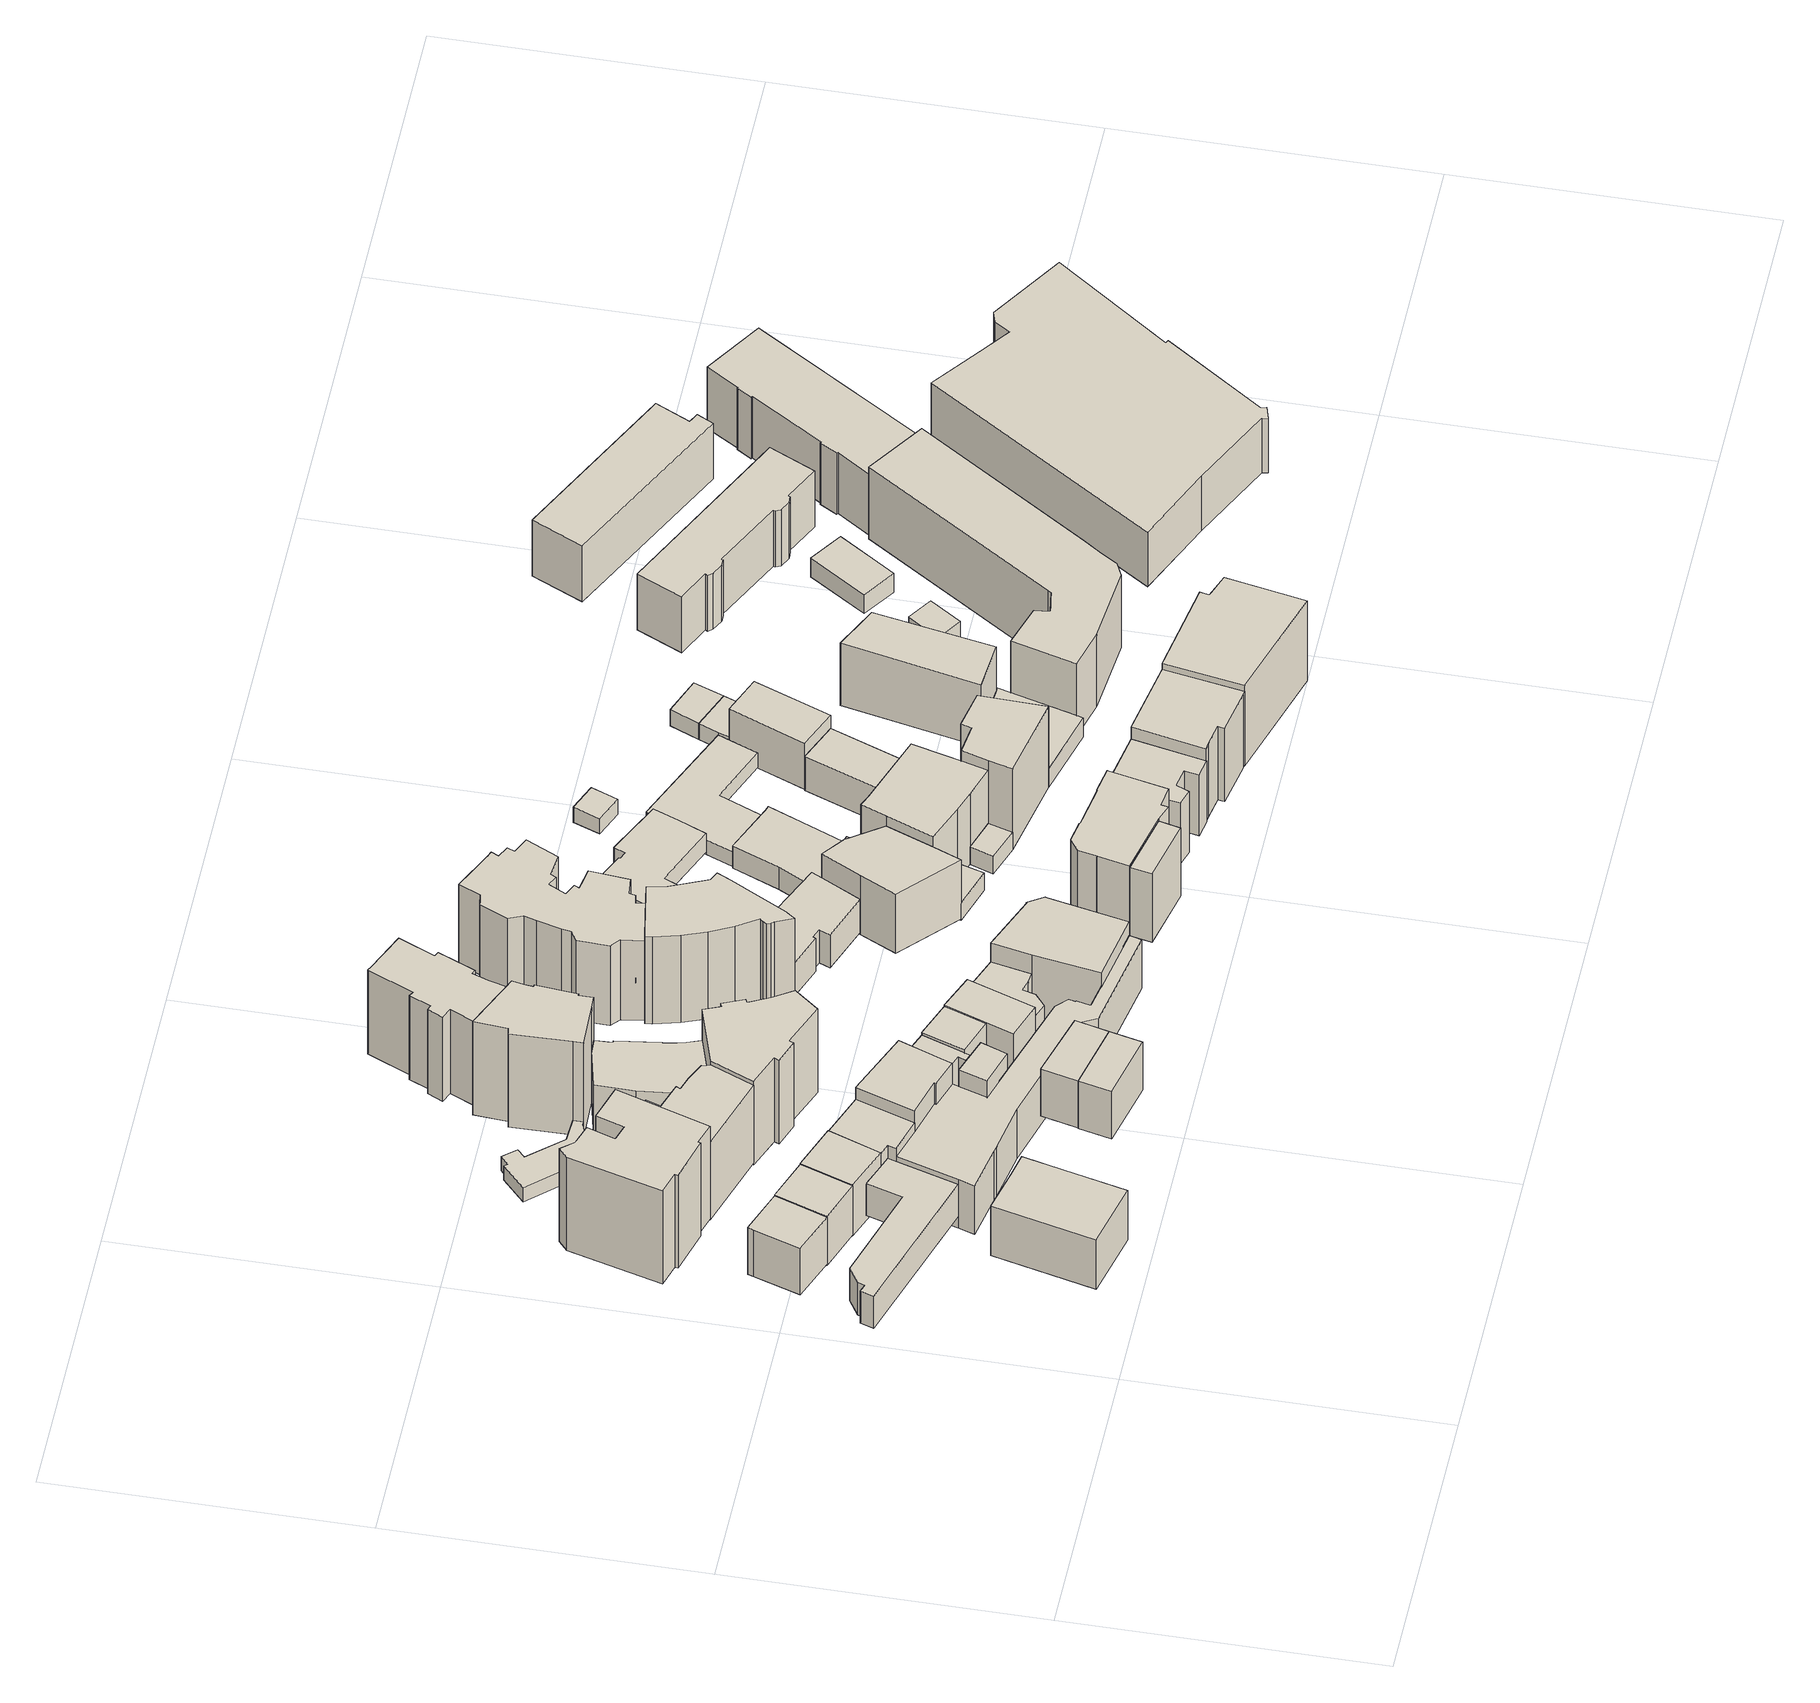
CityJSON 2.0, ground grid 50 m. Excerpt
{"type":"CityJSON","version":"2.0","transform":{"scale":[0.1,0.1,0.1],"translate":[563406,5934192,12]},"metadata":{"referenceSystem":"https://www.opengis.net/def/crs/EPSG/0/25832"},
"CityObjects":{
"building1":{"type":"Building","attributes":{"Gemeindeschluessel":"02100110","Geometrietyp2DReferenz":"3000","BezugspunktDach":"2000","function":"31001_1010","measuredHeight":8,"storeysAboveGround":2},"address":[{"country":"Germany","locality":"Hamburg","thoroughfareName":"Paul-Roosen-Straße","postcode":"22767"}],"geometry":[{"type":"Solid","lod":"1","boundaries":[[[[0,1,2,3,4,5,6,7,8,9,10]],[[11,12,13,14,15,16,17,18,19,20,21]],[[9,11,21,10]],[[8,12,11,9]],[[7,13,12,8]],[[6,14,13,7]],[[5,15,14,6]],[[4,16,15,5]],[[3,17,16,4]],[[2,18,17,3]],[[1,19,18,2]],[[0,20,19,1]],[[10,21,20,0]]]]}]},
"building2":{"type":"Building","attributes":{"Gemeindeschluessel":"02100110","Geometrietyp2DReferenz":"3000","BezugspunktDach":"2000","function":"31001_1010","measuredHeight":10.22,"storeysAboveGround":3},"address":[{"country":"Germany","locality":"Hamburg","thoroughfareNumber":"72","thoroughfareName":"Kleine Freiheit","postcode":"22767"}],"geometry":[{"type":"Solid","lod":"1","boundaries":[[[[22,23,24,25,26,27]],[[28,29,30,31,32,33]],[[26,28,33,27]],[[25,29,28,26]],[[24,30,29,25]],[[23,31,30,24]],[[22,32,31,23]],[[27,33,32,22]]]]}]},
"building3":{"type":"Building","attributes":{"Geometrietyp2DReferenz":"3000","Gemeindeschluessel":"02100110","BezugspunktDach":"2000","function":"31001_1010","measuredHeight":11.4,"storeysAboveGround":3},"address":[{"country":"Germany","locality":"Hamburg","thoroughfareNumber":"39","thoroughfareName":"Paul-Roosen-Straße","postcode":"22767"}],"geometry":[{"type":"Solid","lod":"1","boundaries":[[[[34,35,36,37,38]],[[39,40,41,42,43]],[[37,39,43,38]],[[36,40,39,37]],[[35,41,40,36]],[[34,42,41,35]],[[38,43,42,34]]]]}]},
"building4":{"type":"Building","attributes":{"Gemeindeschluessel":"02100110","Geometrietyp2DReferenz":"3000","BezugspunktDach":"2000","function":"31001_1010","measuredHeight":12.1,"storeysAboveGround":3},"address":[{"country":"Germany","locality":"Hamburg","thoroughfareNumber":"37","thoroughfareName":"Paul-Roosen-Straße","postcode":"22767"}],"geometry":[{"type":"Solid","lod":"1","boundaries":[[[[44,45,46,47]],[[48,49,50,51]],[[46,48,51,47]],[[45,49,48,46]],[[44,50,49,45]],[[47,51,50,44]]]]}]},
"building5":{"type":"Building","attributes":{"Gemeindeschluessel":"02100110","Geometrietyp2DReferenz":"3000","BezugspunktDach":"2000","function":"31001_1120","measuredHeight":21.68,"storeysAboveGround":4},"address":[{"country":"Germany","locality":"Hamburg","thoroughfareNumber":"32","thoroughfareName":"Paul-Roosen-Straße","postcode":"22767"}],"geometry":[{"type":"Solid","lod":"1","boundaries":[[[[52,53,54,55,56,57,58,59,60,61,62,63,64,65]],[[66,67,68,69,70,71,72,73,74,75,76,77,78,79]],[[64,66,79,65]],[[63,67,66,64]],[[62,68,67,63]],[[61,69,68,62]],[[60,70,69,61]],[[59,71,70,60]],[[58,72,71,59]],[[57,73,72,58]],[[56,74,73,57]],[[55,75,74,56]],[[54,76,75,55]],[[53,77,76,54]],[[52,78,77,53]],[[65,79,78,52]]]]}]},
"building6":{"type":"Building","attributes":{"Gemeindeschluessel":"02100110","Geometrietyp2DReferenz":"3000","BezugspunktDach":"2000","function":"31001_1120","measuredHeight":12.4,"storeysAboveGround":3},"address":[{"country":"Germany","locality":"Hamburg","thoroughfareNumber":"35","thoroughfareName":"Paul-Roosen-Straße","postcode":"22767"}],"geometry":[{"type":"Solid","lod":"1","boundaries":[[[[80,81,82,83]],[[84,85,86,87]],[[82,84,87,83]],[[81,85,84,82]],[[80,86,85,81]],[[83,87,86,80]]]]}]},
"building7":{"type":"Building","attributes":{"Gemeindeschluessel":"02100110","Geometrietyp2DReferenz":"3000","BezugspunktDach":"2000","function":"31001_1010","measuredHeight":12.77,"storeysAboveGround":3},"address":[{"country":"Germany","locality":"Hamburg","thoroughfareNumber":"33","thoroughfareName":"Paul-Roosen-Straße","postcode":"22767"}],"geometry":[{"type":"Solid","lod":"1","boundaries":[[[[88,89,90,91,92,93]],[[94,95,96,97,98,99]],[[92,94,99,93]],[[91,95,94,92]],[[90,96,95,91]],[[89,97,96,90]],[[88,98,97,89]],[[93,99,98,88]]]]}]},
"building8":{"type":"Building","attributes":{"Gemeindeschluessel":"02100110","Geometrietyp2DReferenz":"3000","BezugspunktDach":"2000","function":"31001_1120","measuredHeight":20.72,"storeysAboveGround":5},"address":[{"country":"Germany","locality":"Hamburg","thoroughfareNumber":"30","thoroughfareName":"Paul-Roosen-Straße","postcode":"22767"}],"geometry":[{"type":"Solid","lod":"1","boundaries":[[[[100,101,102,103,104,105,106,107,108,109,110,111,112]],[[113,114,115,116,117,118,119,120,121,122,123,124,125]],[[111,113,125,112]],[[110,114,113,111]],[[109,115,114,110]],[[108,116,115,109]],[[107,117,116,108]],[[106,118,117,107]],[[105,119,118,106]],[[104,120,119,105]],[[103,121,120,104]],[[102,122,121,103]],[[101,123,122,102]],[[100,124,123,101]],[[112,125,124,100]]]]}]},
"building9":{"type":"Building","attributes":{"Gemeindeschluessel":"02100110","Geometrietyp2DReferenz":"3000","BezugspunktDach":"2000","function":"31001_2460","measuredHeight":3.39,"storeysAboveGround":1},"address":[{"country":"Germany","locality":"Hamburg","thoroughfareName":"Am Brunnenhof","postcode":"22767"}],"geometry":[{"type":"Solid","lod":"1","boundaries":[[[[126,127,128,129,130,131,132,133,134,135,136]],[[137,138,139,140,141,142,143,144,145,146,147]],[[135,137,147,136]],[[134,138,137,135]],[[133,139,138,134]],[[132,140,139,133]],[[131,141,140,132]],[[130,142,141,131]],[[129,143,142,130]],[[128,144,143,129]],[[127,145,144,128]],[[126,146,145,127]],[[136,147,146,126]]]]}]},
"building10":{"type":"Building","attributes":{"Gemeindeschluessel":"02100110","Geometrietyp2DReferenz":"3000","BezugspunktDach":"2000","function":"31001_1120","measuredHeight":13.22,"storeysAboveGround":4},"address":[{"country":"Germany","locality":"Hamburg","thoroughfareNumber":"31","thoroughfareName":"Paul-Roosen-Straße","postcode":"22767"}],"geometry":[{"type":"Solid","lod":"1","boundaries":[[[[148,149,150,151,152,153,154]],[[155,156,157,158,159,160,161]],[[153,155,161,154]],[[152,156,155,153]],[[151,157,156,152]],[[150,158,157,151]],[[149,159,158,150]],[[148,160,159,149]],[[154,161,160,148]]]]}]},
"building11":{"type":"Building","attributes":{"Gemeindeschluessel":"02100110","Geometrietyp2DReferenz":"3000","BezugspunktDach":"2000","function":"31001_1010","measuredHeight":9.76,"storeysAboveGround":3},"address":[{"country":"Germany","locality":"Hamburg","thoroughfareNumber":"77c","thoroughfareName":"Große Freiheit","postcode":"22767"}],"geometry":[{"type":"Solid","lod":"1","boundaries":[[[[162,163,164,165]],[[166,167,168,169]],[[164,166,169,165]],[[163,167,166,164]],[[162,168,167,163]],[[165,169,168,162]]]]}]},
"building12":{"type":"Building","attributes":{"Gemeindeschluessel":"02100110","Geometrietyp2DReferenz":"3000","BezugspunktDach":"2000","function":"31001_1010","measuredHeight":9,"storeysAboveGround":1},"address":[{"country":"Germany","locality":"Hamburg","thoroughfareName":"Paul-Roosen-Straße","postcode":"22767"}],"geometry":[{"type":"Solid","lod":"1","boundaries":[[[[170,171,172,173]],[[174,175,176,177]],[[172,174,177,173]],[[171,175,174,172]],[[170,176,175,171]],[[173,177,176,170]]]]}]},
"building13":{"type":"Building","attributes":{"Gemeindeschluessel":"02100110","Geometrietyp2DReferenz":"3000","BezugspunktDach":"2000","function":"31001_1010","measuredHeight":9.66,"storeysAboveGround":3},"address":[{"country":"Germany","locality":"Hamburg","thoroughfareNumber":"77d","thoroughfareName":"Große Freiheit","postcode":"22767"}],"geometry":[{"type":"Solid","lod":"1","boundaries":[[[[178,179,180,181]],[[167,182,183,168]],[[180,167,168,181]],[[179,182,167,180]],[[178,183,182,179]],[[181,168,183,178]]]]}]},
"building14":{"type":"Building","attributes":{"Gemeindeschluessel":"02100110","Geometrietyp2DReferenz":"3000","BezugspunktDach":"2000","function":"31001_1010","measuredHeight":9.93,"storeysAboveGround":2},"address":[{"country":"Germany","locality":"Hamburg","thoroughfareNumber":"85","thoroughfareName":"Große Freiheit","postcode":"22767"}],"geometry":[{"type":"Solid","lod":"1","boundaries":[[[[184,185,186,187,188,189,190,191,192,193,194,195,196,197,198,199,200,201,202,203]],[[204,205,206,207,208,209,210,211,212,213,214,215,216,217,218,219,220,221,222,223]],[[202,204,223,203]],[[201,205,204,202]],[[200,206,205,201]],[[199,207,206,200]],[[198,208,207,199]],[[197,209,208,198]],[[196,210,209,197]],[[195,211,210,196]],[[194,212,211,195]],[[193,213,212,194]],[[192,214,213,193]],[[191,215,214,192]],[[190,216,215,191]],[[189,217,216,190]],[[188,218,217,189]],[[187,219,218,188]],[[186,220,219,187]],[[185,221,220,186]],[[184,222,221,185]],[[203,223,222,184]]]]}]},
"building15":{"type":"Building","attributes":{"Gemeindeschluessel":"02100110","Geometrietyp2DReferenz":"3000","BezugspunktDach":"2000","function":"31001_1120","measuredHeight":17.23,"storeysAboveGround":4},"address":[{"country":"Germany","locality":"Hamburg","thoroughfareNumber":"1","thoroughfareName":"Am Brunnenhof","postcode":"22767"}],"geometry":[{"type":"Solid","lod":"1","boundaries":[[[[224,225,226,227,228,229,230,231,232,233,234,235,236,237]],[[238,239,240,241,242,243,244,245,246,247,248,249,250,251]],[[236,238,251,237]],[[235,239,238,236]],[[234,240,239,235]],[[233,241,240,234]],[[232,242,241,233]],[[231,243,242,232]],[[230,244,243,231]],[[229,245,244,230]],[[228,246,245,229]],[[227,247,246,228]],[[226,248,247,227]],[[225,249,248,226]],[[224,250,249,225]],[[237,251,250,224]]]]}]},
"building16":{"type":"Building","attributes":{"Gemeindeschluessel":"02100110","Geometrietyp2DReferenz":"3000","BezugspunktDach":"2000","function":"31001_1120","measuredHeight":11.67,"storeysAboveGround":2},"address":[{"country":"Germany","locality":"Hamburg","thoroughfareNumber":"29","thoroughfareName":"Paul-Roosen-Straße","postcode":"22767"}],"geometry":[{"type":"Solid","lod":"1","boundaries":[[[[252,253,254,255,256,257,258]],[[259,260,261,262,263,264,265]],[[257,259,265,258]],[[256,260,259,257]],[[255,261,260,256]],[[254,262,261,255]],[[253,263,262,254]],[[252,264,263,253]],[[258,265,264,252]]]]}]},
"building17":{"type":"Building","attributes":{"Gemeindeschluessel":"02100110","Geometrietyp2DReferenz":"3000","BezugspunktDach":"2000","function":"31001_1120","measuredHeight":10.74,"storeysAboveGround":3},"address":[{"country":"Germany","locality":"Hamburg","thoroughfareNumber":"3","thoroughfareName":"Am Brunnenhof","postcode":"22767"}],"geometry":[{"type":"Solid","lod":"1","boundaries":[[[[266,267,268,269,270,271,272,273,274,275,276,277,278,279,280,281]],[[282,283,284,285,286,287,288,289,290,291,292,293,294,295,296,297]],[[280,282,297,281]],[[279,283,282,280]],[[278,284,283,279]],[[277,285,284,278]],[[276,286,285,277]],[[275,287,286,276]],[[274,288,287,275]],[[273,289,288,274]],[[272,290,289,273]],[[271,291,290,272]],[[270,292,291,271]],[[269,293,292,270]],[[268,294,293,269]],[[267,295,294,268]],[[266,296,295,267]],[[281,297,296,266]]]]}]},
"building18":{"type":"Building","attributes":{"Gemeindeschluessel":"02100110","Geometrietyp2DReferenz":"3000","BezugspunktDach":"2000","function":"31001_1010","measuredHeight":20.41,"storeysAboveGround":5},"address":[{"country":"Germany","locality":"Hamburg","thoroughfareNumber":"5","thoroughfareName":"Am Brunnenhof","postcode":"22767"}],"geometry":[{"type":"Solid","lod":"1","boundaries":[[[[298,299,300,301,302,303,304,305,306,307,308,309,310]],[[311,312,313,314,315,316,317,318,319,320,321,322,323]],[[309,311,323,310]],[[308,312,311,309]],[[307,313,312,308]],[[306,314,313,307]],[[305,315,314,306]],[[304,316,315,305]],[[303,317,316,304]],[[302,318,317,303]],[[301,319,318,302]],[[300,320,319,301]],[[299,321,320,300]],[[298,322,321,299]],[[310,323,322,298]]]]}]},
"building19":{"type":"Building","attributes":{"Gemeindeschluessel":"02100110","Geometrietyp2DReferenz":"3000","BezugspunktDach":"2000","function":"31001_1120","measuredHeight":11.97,"storeysAboveGround":2},"address":[{"country":"Germany","locality":"Hamburg","thoroughfareNumber":"27","thoroughfareName":"Paul-Roosen-Straße","postcode":"22767"}],"geometry":[{"type":"Solid","lod":"1","boundaries":[[[[324,325,326,327]],[[328,329,330,331]],[[326,328,331,327]],[[325,329,328,326]],[[324,330,329,325]],[[327,331,330,324]]]]}]},
"building20":{"type":"Building","attributes":{"Gemeindeschluessel":"02100110","Geometrietyp2DReferenz":"3000","BezugspunktDach":"2000","function":"31001_1120","measuredHeight":10.32,"storeysAboveGround":2},"address":[{"country":"Germany","locality":"Hamburg","thoroughfareNumber":"25","thoroughfareName":"Paul-Roosen-Straße","postcode":"22767"}],"geometry":[{"type":"Solid","lod":"1","boundaries":[[[[332,333,334,335]],[[336,337,338,339]],[[334,336,339,335]],[[333,337,336,334]],[[332,338,337,333]],[[335,339,338,332]]]]}]},
"building21":{"type":"Building","attributes":{"Gemeindeschluessel":"02100110","Geometrietyp2DReferenz":"3000","BezugspunktDach":"2000","function":"31001_1120","measuredHeight":10.39,"storeysAboveGround":2},"address":[{"country":"Germany","locality":"Hamburg","thoroughfareNumber":"23","thoroughfareName":"Paul-Roosen-Straße","postcode":"22767"}],"geometry":[{"type":"Solid","lod":"1","boundaries":[[[[340,341,342,343,344,345,346,347]],[[348,349,350,351,352,353,354,355]],[[346,348,355,347]],[[345,349,348,346]],[[344,350,349,345]],[[343,351,350,344]],[[342,352,351,343]],[[341,353,352,342]],[[340,354,353,341]],[[347,355,354,340]]]]}]},
"building22":{"type":"Building","attributes":{"Gemeindeschluessel":"02100110","Geometrietyp2DReferenz":"3000","BezugspunktDach":"2000","function":"31001_1010","measuredHeight":17.31,"storeysAboveGround":4},"address":[{"country":"Germany","locality":"Hamburg","thoroughfareNumber":"9","thoroughfareName":"Am Brunnenhof","postcode":"22767"}],"geometry":[{"type":"Solid","lod":"1","boundaries":[[[[356,357,358,359,360,361,362,363,364,365,366,367,368,369,370,371]],[[372,373,374,375,376,377,378,379,380,381,382,383,384,385,386,387]],[[370,372,387,371]],[[369,373,372,370]],[[368,374,373,369]],[[367,375,374,368]],[[366,376,375,367]],[[365,377,376,366]],[[364,378,377,365]],[[363,379,378,364]],[[362,380,379,363]],[[361,381,380,362]],[[360,382,381,361]],[[359,383,382,360]],[[358,384,383,359]],[[357,385,384,358]],[[356,386,385,357]],[[371,387,386,356]]]]}]},
"building23":{"type":"Building","attributes":{"Gemeindeschluessel":"02100110","Geometrietyp2DReferenz":"3000","BezugspunktDach":"2000","function":"31001_1120","measuredHeight":15.16,"storeysAboveGround":3},"address":[{"country":"Germany","locality":"Hamburg","thoroughfareNumber":"89","thoroughfareName":"Große Freiheit","postcode":"22767"}],"geometry":[{"type":"Solid","lod":"1","boundaries":[[[[388,389,390,391,392,393,201,394]],[[395,396,397,398,399,400,401,402]],[[201,395,402,394]],[[393,396,395,201]],[[392,397,396,393]],[[391,398,397,392]],[[390,399,398,391]],[[389,400,399,390]],[[388,401,400,389]],[[394,402,401,388]]]]}]},
"building24":{"type":"Building","attributes":{"Gemeindeschluessel":"02100110","Geometrietyp2DReferenz":"3000","BezugspunktDach":"2000","function":"31001_1010","measuredHeight":18.38,"storeysAboveGround":4},"address":[{"country":"Germany","locality":"Hamburg","thoroughfareNumber":"4","thoroughfareName":"Am Brunnenhof","postcode":"22767"}],"geometry":[{"type":"Solid","lod":"1","boundaries":[[[[403,404,405,406,407,408,409,410,411,412,413,414,415,416,417,418,419,420,421,422]],[[423,424,425,426,427,428,429,430,431,432,433,434,435,436,437,438,439,440,441,442]],[[421,423,442,422]],[[420,424,423,421]],[[419,425,424,420]],[[418,426,425,419]],[[417,427,426,418]],[[416,428,427,417]],[[415,429,428,416]],[[414,430,429,415]],[[413,431,430,414]],[[412,432,431,413]],[[411,433,432,412]],[[410,434,433,411]],[[409,435,434,410]],[[408,436,435,409]],[[407,437,436,408]],[[406,438,437,407]],[[405,439,438,406]],[[404,440,439,405]],[[403,441,440,404]],[[422,442,441,403]]]]}]},
"building25":{"type":"Building","attributes":{"Gemeindeschluessel":"02100110","Geometrietyp2DReferenz":"3000","BezugspunktDach":"2000","function":"31001_1010","measuredHeight":18.95,"storeysAboveGround":4},"address":[{"country":"Germany","locality":"Hamburg","thoroughfareNumber":"8","thoroughfareName":"Am Brunnenhof","postcode":"22767"}],"geometry":[{"type":"Solid","lod":"1","boundaries":[[[[443,444,445,446,447,448,449,450,451,452,453,454,455,456,457,458,459,460,461,462,463,464,465,466,467,468,469,470,471,472,473]],[[474,475,476,477,478,479,480,481,482,483,484,485,486,487,488,489,490,491,492,493,494,495,496,497,498,499,500,501,502,503,504]],[[472,474,504,473]],[[471,475,474,472]],[[470,476,475,471]],[[469,477,476,470]],[[468,478,477,469]],[[467,479,478,468]],[[466,480,479,467]],[[465,481,480,466]],[[464,482,481,465]],[[463,483,482,464]],[[462,484,483,463]],[[461,485,484,462]],[[460,486,485,461]],[[459,487,486,460]],[[458,488,487,459]],[[457,489,488,458]],[[456,490,489,457]],[[455,491,490,456]],[[454,492,491,455]],[[453,493,492,454]],[[452,494,493,453]],[[451,495,494,452]],[[450,496,495,451]],[[449,497,496,450]],[[448,498,497,449]],[[447,499,498,448]],[[446,500,499,447]],[[445,501,500,446]],[[444,502,501,445]],[[443,503,502,444]],[[473,504,503,443]]]]}]},
"building26":{"type":"Building","attributes":{"Gemeindeschluessel":"02100110","Geometrietyp2DReferenz":"3000","BezugspunktDach":"2000","function":"31001_3060","measuredHeight":6.72,"storeysAboveGround":2},"address":[{"country":"Germany","locality":"Hamburg","thoroughfareNumber":"24","thoroughfareName":"Paul-Roosen-Straße","postcode":"22767"}],"geometry":[{"type":"Solid","lod":"1","boundaries":[[[[505,506,507,508,509,510,511,512,513,514,515]],[[516,517,518,519,520,521,522,523,524,525,526]],[[514,516,526,515]],[[513,517,516,514]],[[512,518,517,513]],[[511,519,518,512]],[[510,520,519,511]],[[509,521,520,510]],[[508,522,521,509]],[[507,523,522,508]],[[506,524,523,507]],[[505,525,524,506]],[[515,526,525,505]]]]}]},
"building27":{"type":"Building","attributes":{"Gemeindeschluessel":"02100110","Geometrietyp2DReferenz":"3000","BezugspunktDach":"2000","function":"31001_1010","measuredHeight":14.33,"storeysAboveGround":3},"address":[{"country":"Germany","locality":"Hamburg","thoroughfareNumber":"94","thoroughfareName":"Große Freiheit","postcode":"22767"}],"geometry":[{"type":"Solid","lod":"1","boundaries":[[[[527,528,529,530]],[[531,532,533,534]],[[529,531,534,530]],[[528,532,531,529]],[[527,533,532,528]],[[530,534,533,527]]]]}]},
"building28":{"type":"Building","attributes":{"Gemeindeschluessel":"02100110","Geometrietyp2DReferenz":"3000","BezugspunktDach":"2000","function":"31001_1120","measuredHeight":12.12,"storeysAboveGround":3},"address":[{"country":"Germany","locality":"Hamburg","thoroughfareNumber":"22","thoroughfareName":"Paul-Roosen-Straße","postcode":"22767"}],"geometry":[{"type":"Solid","lod":"1","boundaries":[[[[535,536,537,538,539,540,541]],[[542,543,544,545,546,547,548]],[[540,542,548,541]],[[539,543,542,540]],[[538,544,543,539]],[[537,545,544,538]],[[536,546,545,537]],[[535,547,546,536]],[[541,548,547,535]]]]}]},
"building29":{"type":"Building","attributes":{"Gemeindeschluessel":"02100110","Geometrietyp2DReferenz":"3000","BezugspunktDach":"2000","function":"31001_1120","measuredHeight":15.16,"storeysAboveGround":3},"address":[{"country":"Germany","locality":"Hamburg","thoroughfareNumber":"96","thoroughfareName":"Große Freiheit","postcode":"22767"}],"geometry":[{"type":"Solid","lod":"1","boundaries":[[[[549,550,551,552,553,554,555,556,557,558,559,560,561,562,563]],[[564,565,566,567,568,569,570,571,572,573,574,575,576,577,578]],[[562,564,578,563]],[[561,565,564,562]],[[560,566,565,561]],[[559,567,566,560]],[[558,568,567,559]],[[557,569,568,558]],[[556,570,569,557]],[[555,571,570,556]],[[554,572,571,555]],[[553,573,572,554]],[[552,574,573,553]],[[551,575,574,552]],[[550,576,575,551]],[[549,577,576,550]],[[563,578,577,549]]]]}]},
"building30":{"type":"Building","attributes":{"Gemeindeschluessel":"02100110","Geometrietyp2DReferenz":"3000","BezugspunktDach":"2000","function":"31001_2010","measuredHeight":3.53,"storeysAboveGround":1},"address":[{"country":"Germany","locality":"Hamburg","thoroughfareName":"Paul-Roosen-Straße","postcode":"22767"}],"geometry":[{"type":"Solid","lod":"1","boundaries":[[[[579,580,581,582]],[[583,584,585,586]],[[581,583,586,582]],[[580,584,583,581]],[[579,585,584,580]],[[582,586,585,579]]]]}]},
"building31":{"type":"Building","attributes":{"Gemeindeschluessel":"02100110","Geometrietyp2DReferenz":"3000","BezugspunktDach":"2000","function":"31001_3060","measuredHeight":4.32,"storeysAboveGround":1},"address":[{"country":"Germany","locality":"Hamburg","thoroughfareName":"Paul-Roosen-Straße","postcode":"22767"}],"geometry":[{"type":"Solid","lod":"1","boundaries":[[[[587,588,589,403,422,590,591,592,593,594,595,596,597,598]],[[599,600,601,602,603,604,605,606,607,608,609,610,611,612]],[[597,599,612,598]],[[596,600,599,597]],[[595,601,600,596]],[[594,602,601,595]],[[593,603,602,594]],[[592,604,603,593]],[[591,605,604,592]],[[590,606,605,591]],[[422,607,606,590]],[[403,608,607,422]],[[589,609,608,403]],[[588,610,609,589]],[[587,611,610,588]],[[598,612,611,587]]]]}]},
"building32":{"type":"Building","attributes":{"Gemeindeschluessel":"02100110","Geometrietyp2DReferenz":"3000","BezugspunktDach":"2000","function":"31001_1120","measuredHeight":7.82,"storeysAboveGround":2},"address":[{"country":"Germany","locality":"Hamburg","thoroughfareName":"Paul-Roosen-Straße","postcode":"22767"}],"geometry":[{"type":"Solid","lod":"1","boundaries":[[[[613,614,615,616,617,618,619,620,621,622,623]],[[624,625,626,627,628,629,630,631,632,633,634]],[[622,624,634,623]],[[621,625,624,622]],[[620,626,625,621]],[[619,627,626,620]],[[618,628,627,619]],[[617,629,628,618]],[[616,630,629,617]],[[615,631,630,616]],[[614,632,631,615]],[[613,633,632,614]],[[623,634,633,613]]]]}]},
"building33":{"type":"Building","attributes":{"Gemeindeschluessel":"02100110","Geometrietyp2DReferenz":"3000","BezugspunktDach":"2000","function":"31001_2010","measuredHeight":3.59,"storeysAboveGround":1},"address":[{"country":"Germany","locality":"Hamburg","thoroughfareName":"Paul-Roosen-Straße","postcode":"22767"}],"geometry":[{"type":"Solid","lod":"1","boundaries":[[[[635,636,637,638]],[[639,640,641,642]],[[637,639,642,638]],[[636,640,639,637]],[[635,641,640,636]],[[638,642,641,635]]]]}]},
"building34":{"type":"Building","attributes":{"Gemeindeschluessel":"02100110","Geometrietyp2DReferenz":"3000","BezugspunktDach":"2000","function":"31001_1010","measuredHeight":16.83,"storeysAboveGround":4},"address":[{"country":"Germany","locality":"Hamburg","thoroughfareNumber":"20","thoroughfareName":"Paul-Roosen-Straße","postcode":"22767"}],"geometry":[{"type":"Solid","lod":"1","boundaries":[[[[643,644,645,646,622,621,620,647,648,649]],[[650,651,652,653,654,655,656,657,658,659]],[[648,650,659,649]],[[647,651,650,648]],[[620,652,651,647]],[[621,653,652,620]],[[622,654,653,621]],[[646,655,654,622]],[[645,656,655,646]],[[644,657,656,645]],[[643,658,657,644]],[[649,659,658,643]]]]}]},
"building35":{"type":"Building","attributes":{"Gemeindeschluessel":"02100110","Geometrietyp2DReferenz":"3000","BezugspunktDach":"2000","function":"31001_1120","measuredHeight":13.8,"storeysAboveGround":3},"address":[{"country":"Germany","locality":"Hamburg","thoroughfareNumber":"17","thoroughfareName":"Paul-Roosen-Straße","postcode":"22767"}],"geometry":[{"type":"Solid","lod":"1","boundaries":[[[[660,661,662,663,664,665,666,667,668,669]],[[670,671,672,673,674,675,676,677,678,679]],[[668,670,679,669]],[[667,671,670,668]],[[666,672,671,667]],[[665,673,672,666]],[[664,674,673,665]],[[663,675,674,664]],[[662,676,675,663]],[[661,677,676,662]],[[660,678,677,661]],[[669,679,678,660]]]]}]},
"building36":{"type":"Building","attributes":{"Gemeindeschluessel":"02100110","Geometrietyp2DReferenz":"3000","BezugspunktDach":"2000","function":"31001_1120","measuredHeight":18.24,"storeysAboveGround":4},"address":[{"country":"Germany","locality":"Hamburg","thoroughfareNumber":"16","thoroughfareName":"Paul-Roosen-Straße","postcode":"22767"}],"geometry":[{"type":"Solid","lod":"1","boundaries":[[[[638,637,680,681,682,683,684]],[[685,686,687,688,689,690,691]],[[683,685,691,684]],[[682,686,685,683]],[[681,687,686,682]],[[680,688,687,681]],[[637,689,688,680]],[[638,690,689,637]],[[684,691,690,638]]]]}]},
"building37":{"type":"Building","attributes":{"Gemeindeschluessel":"02100110","Geometrietyp2DReferenz":"3000","BezugspunktDach":"2000","function":"31001_2700","measuredHeight":3.08,"storeysAboveGround":1},"address":[{"country":"Germany","locality":"Hamburg","thoroughfareName":"Am Brunnenhof","postcode":"22767"}],"geometry":[{"type":"Solid","lod":"1","boundaries":[[[[692,693,694,695]],[[696,697,698,699]],[[694,696,699,695]],[[693,697,696,694]],[[692,698,697,693]],[[695,699,698,692]]]]}]},
"building38":{"type":"Building","attributes":{"Gemeindeschluessel":"02100110","Geometrietyp2DReferenz":"3000","BezugspunktDach":"2000","function":"31001_1120","measuredHeight":16.81,"storeysAboveGround":4},"address":[{"country":"Germany","locality":"Hamburg","thoroughfareNumber":"15","thoroughfareName":"Paul-Roosen-Straße","postcode":"22767"}],"geometry":[{"type":"Solid","lod":"1","boundaries":[[[[700,701,702,703,704,705,706,707]],[[708,709,710,711,712,713,714,715]],[[706,708,715,707]],[[705,709,708,706]],[[704,710,709,705]],[[703,711,710,704]],[[702,712,711,703]],[[701,713,712,702]],[[700,714,713,701]],[[707,715,714,700]]]]}]},
"building39":{"type":"Building","attributes":{"Gemeindeschluessel":"02100110","Geometrietyp2DReferenz":"3000","BezugspunktDach":"2000","function":"31001_1010","measuredHeight":7.26,"storeysAboveGround":2},"address":[{"country":"Germany","locality":"Hamburg","thoroughfareNumber":"16a","thoroughfareName":"Paul-Roosen-Straße","postcode":"22767"}],"geometry":[{"type":"Solid","lod":"1","boundaries":[[[[716,717,718,649,648,647,719,720,721,722,723,724]],[[725,726,727,728,729,730,731,732,733,734,735,736]],[[723,725,736,724]],[[722,726,725,723]],[[721,727,726,722]],[[720,728,727,721]],[[719,729,728,720]],[[647,730,729,719]],[[648,731,730,647]],[[649,732,731,648]],[[718,733,732,649]],[[717,734,733,718]],[[716,735,734,717]],[[724,736,735,716]]]]}]},
"building40":{"type":"Building","attributes":{"Gemeindeschluessel":"02100110","Geometrietyp2DReferenz":"3000","BezugspunktDach":"2000","function":"31001_2460","measuredHeight":2.99,"storeysAboveGround":1},"address":[{"country":"Germany","locality":"Hamburg","thoroughfareName":"Paul-Roosen-Straße","postcode":"22767"}],"geometry":[{"type":"Solid","lod":"1","boundaries":[[[[737,738,739,740,741,742,743,744,745]],[[746,747,748,749,750,751,752,753,754]],[[744,746,754,745]],[[743,747,746,744]],[[742,748,747,743]],[[741,749,748,742]],[[740,750,749,741]],[[739,751,750,740]],[[738,752,751,739]],[[737,753,752,738]],[[745,754,753,737]]]]}]},
"building41":{"type":"Building","attributes":{"Gemeindeschluessel":"02100110","Geometrietyp2DReferenz":"3000","BezugspunktDach":"2000","function":"31001_2080","measuredHeight":4.82,"storeysAboveGround":1},"address":[{"country":"Germany","locality":"Hamburg","thoroughfareNumber":"14","thoroughfareName":"Paul-Roosen-Straße","postcode":"22767"}],"geometry":[{"type":"Solid","lod":"1","boundaries":[[[[755,756,757,758,759,760,761,762]],[[763,764,765,766,767,768,769,770]],[[761,763,770,762]],[[760,764,763,761]],[[759,765,764,760]],[[758,766,765,759]],[[757,767,766,758]],[[756,768,767,757]],[[755,769,768,756]],[[762,770,769,755]]]]}]},
"building42":{"type":"Building","attributes":{"Gemeindeschluessel":"02100110","Geometrietyp2DReferenz":"3000","BezugspunktDach":"2000","function":"31001_1010","measuredHeight":9.46,"storeysAboveGround":2},"address":[{"country":"Germany","locality":"Hamburg","thoroughfareName":"Paul-Roosen-Straße","postcode":"22767"}],"geometry":[{"type":"Solid","lod":"1","boundaries":[[[[771,772,773,774]],[[775,776,777,778]],[[773,775,778,774]],[[772,776,775,773]],[[771,777,776,772]],[[774,778,777,771]]]]}]},
"building43":{"type":"Building","attributes":{"Gemeindeschluessel":"02100110","Geometrietyp2DReferenz":"3000","BezugspunktDach":"2000","function":"31001_1120","measuredHeight":16.47,"storeysAboveGround":4},"address":[{"country":"Germany","locality":"Hamburg","thoroughfareNumber":"13","thoroughfareName":"Paul-Roosen-Straße","postcode":"22767"}],"geometry":[{"type":"Solid","lod":"1","boundaries":[[[[779,780,781,782,783,784]],[[785,786,787,788,789,790]],[[783,785,790,784]],[[782,786,785,783]],[[781,787,786,782]],[[780,788,787,781]],[[779,789,788,780]],[[784,790,789,779]]]]}]},
"building44":{"type":"Building","attributes":{"Gemeindeschluessel":"02100110","Geometrietyp2DReferenz":"3000","BezugspunktDach":"2000","function":"31001_2460","measuredHeight":3.29,"storeysAboveGround":1},"address":[{"country":"Germany","locality":"Hamburg","thoroughfareName":"Paul-Roosen-Straße","postcode":"22767"}],"geometry":[{"type":"Solid","lod":"1","boundaries":[[[[791,792,793,794,795]],[[796,797,798,799,800]],[[794,796,800,795]],[[793,797,796,794]],[[792,798,797,793]],[[791,799,798,792]],[[795,800,799,791]]]]}]},
"building45":{"type":"Building","attributes":{"Gemeindeschluessel":"02100110","Geometrietyp2DReferenz":"3000","BezugspunktDach":"2000","function":"31001_1120","measuredHeight":15.11,"storeysAboveGround":3},"address":[{"country":"Germany","locality":"Hamburg","thoroughfareNumber":"12b","thoroughfareName":"Paul-Roosen-Straße","postcode":"22767"}],"geometry":[{"type":"Solid","lod":"1","boundaries":[[[[801,802,803,804]],[[805,806,807,808]],[[803,805,808,804]],[[802,806,805,803]],[[801,807,806,802]],[[804,808,807,801]]]]}]},
"building46":{"type":"Building","attributes":{"Gemeindeschluessel":"02100110","Geometrietyp2DReferenz":"3000","BezugspunktDach":"2000","function":"31001_2460","measuredHeight":3.25,"storeysAboveGround":1},"address":[{"country":"Germany","locality":"Hamburg","thoroughfareName":"Paul-Roosen-Straße","postcode":"22767"}],"geometry":[{"type":"Solid","lod":"1","boundaries":[[[[809,794,793,810]],[[797,796,811,812]],[[793,797,812,810]],[[794,796,797,793]],[[809,811,796,794]],[[810,812,811,809]]]]}]},
"building47":{"type":"Building","attributes":{"Gemeindeschluessel":"02100110","Geometrietyp2DReferenz":"3000","BezugspunktDach":"2000","function":"31001_2500","measuredHeight":3.49,"storeysAboveGround":1},"address":[{"country":"Germany","locality":"Hamburg","thoroughfareName":"Bleicherstraße","postcode":"22767"}],"geometry":[{"type":"Solid","lod":"1","boundaries":[[[[813,814,815,816]],[[817,818,819,820]],[[815,817,820,816]],[[814,818,817,815]],[[813,819,818,814]],[[816,820,819,813]]]]}]},
"building48":{"type":"Building","attributes":{"Gemeindeschluessel":"02100110","Geometrietyp2DReferenz":"3000","BezugspunktDach":"2000","function":"31001_1120","measuredHeight":16.82,"storeysAboveGround":4},"address":[{"country":"Germany","locality":"Hamburg","thoroughfareNumber":"3","thoroughfareName":"Bleicherstraße","postcode":"22767"}],"geometry":[{"type":"Solid","lod":"1","boundaries":[[[[821,822,823,824,825,826,827,828,829,830,831,832,833,834]],[[835,836,837,838,839,840,841,842,843,844,845,846,847,848]],[[833,835,848,834]],[[832,836,835,833]],[[831,837,836,832]],[[830,838,837,831]],[[829,839,838,830]],[[828,840,839,829]],[[827,841,840,828]],[[826,842,841,827]],[[825,843,842,826]],[[824,844,843,825]],[[823,845,844,824]],[[822,846,845,823]],[[821,847,846,822]],[[834,848,847,821]]]]}]},
"building49":{"type":"Building","attributes":{"Gemeindeschluessel":"02100110","Geometrietyp2DReferenz":"3000","BezugspunktDach":"2000","function":"31001_2460","measuredHeight":3.86,"storeysAboveGround":1},"address":[{"country":"Germany","locality":"Hamburg","thoroughfareName":"Bleicherstraße","postcode":"22767"}],"geometry":[{"type":"Solid","lod":"1","boundaries":[[[[849,850,851,852]],[[853,854,855,856]],[[851,853,856,852]],[[850,854,853,851]],[[849,855,854,850]],[[852,856,855,849]]]]}]},
"building50":{"type":"Building","attributes":{"Gemeindeschluessel":"02100110","Geometrietyp2DReferenz":"3000","BezugspunktDach":"2000","function":"31001_1010","measuredHeight":13.23,"storeysAboveGround":3},"address":[{"country":"Germany","locality":"Hamburg","thoroughfareNumber":"15-1","thoroughfareName":"Bleicherstraße","postcode":"22767"}],"geometry":[{"type":"Solid","lod":"1","boundaries":[[[[857,858,859,860,861,862,863,864,865,866,867,868,869,870,871,872]],[[873,874,875,876,877,878,879,880,881,882,883,884,885,886,887,888]],[[871,873,888,872]],[[870,874,873,871]],[[869,875,874,870]],[[868,876,875,869]],[[867,877,876,868]],[[866,878,877,867]],[[865,879,878,866]],[[864,880,879,865]],[[863,881,880,864]],[[862,882,881,863]],[[861,883,882,862]],[[860,884,883,861]],[[859,885,884,860]],[[858,886,885,859]],[[857,887,886,858]],[[872,888,887,857]]]]}]},
"building51":{"type":"Building","attributes":{"Gemeindeschluessel":"02100110","Geometrietyp2DReferenz":"3000","BezugspunktDach":"2000","function":"31001_1010","measuredHeight":13.28,"storeysAboveGround":3},"address":[{"country":"Germany","locality":"Hamburg","thoroughfareNumber":"15-2","thoroughfareName":"Bleicherstraße","postcode":"22767"}],"geometry":[{"type":"Solid","lod":"1","boundaries":[[[[889,890,891,892,893,894]],[[895,896,897,898,899,900]],[[893,895,900,894]],[[892,896,895,893]],[[891,897,896,892]],[[890,898,897,891]],[[889,899,898,890]],[[894,900,899,889]]]]}]},
"building52":{"type":"Building","attributes":{"Gemeindeschluessel":"02100110","Geometrietyp2DReferenz":"3000","BezugspunktDach":"2000","function":"31001_1120","measuredHeight":14.34,"storeysAboveGround":4},"address":[{"country":"Germany","locality":"Hamburg","thoroughfareNumber":"2","thoroughfareName":"Bleicherstraße","postcode":"22767"}],"geometry":[{"type":"Solid","lod":"1","boundaries":[[[[901,902,903,904,905,906,907,908,909,910,911,912,913,914]],[[915,916,917,918,919,920,921,922,923,924,925,926,927,928]],[[913,915,928,914]],[[912,916,915,913]],[[911,917,916,912]],[[910,918,917,911]],[[909,919,918,910]],[[908,920,919,909]],[[907,921,920,908]],[[906,922,921,907]],[[905,923,922,906]],[[904,924,923,905]],[[903,925,924,904]],[[902,926,925,903]],[[901,927,926,902]],[[914,928,927,901]]]]}]},
"building53":{"type":"Building","attributes":{"Gemeindeschluessel":"02100110","Geometrietyp2DReferenz":"3000","BezugspunktDach":"2000","function":"31001_1120","measuredHeight":13.99,"storeysAboveGround":3},"address":[{"country":"Germany","locality":"Hamburg","thoroughfareNumber":"17","thoroughfareName":"Bleicherstraße","postcode":"22767"}],"geometry":[{"type":"Solid","lod":"1","boundaries":[[[[929,930,931,932,933,934,935,936,937,938,939,940]],[[941,942,943,944,945,946,947,948,949,950,951,952]],[[939,941,952,940]],[[938,942,941,939]],[[937,943,942,938]],[[936,944,943,937]],[[935,945,944,936]],[[934,946,945,935]],[[933,947,946,934]],[[932,948,947,933]],[[931,949,948,932]],[[930,950,949,931]],[[929,951,950,930]],[[940,952,951,929]]]]}]}
},
"vertices":[
[14,384,39],[26,380,39],[30,391,39],[56,408,39],[214,360,39],[231,417,39],[268,403,39],[287,396,39],[283,383,39],[254,286,39],[7,363,39],[254,286,105],[283,383,105],[287,396,105],[268,403,105],[231,417,105],[214,360,105],[56,408,105],[30,391,105],[26,380,105],[14,384,105],[7,363,105],
[182,224,42],[252,207,42],[289,199,42],[274,135,42],[250,35,42],[143,61,42],[250,35,144],[274,135,144],[289,199,144],[252,207,144],[182,224,144],[143,61,144],
[83,555,34],[86,564,34],[157,538,34],[128,455,34],[59,481,34],[128,455,130],[157,538,130],[86,564,130],[83,555,130],[59,481,130],
[157,538,31],[225,513,31],[196,430,31],[128,455,31],[196,430,132],[225,513,132],[157,538,132],[128,455,132],
[155,650,30],[154,646,30],[83,666,30],[84,671,30],[47,682,30],[88,831,30],[104,845,30],[121,825,30],[154,814,30],[139,769,30],[165,761,30],[179,806,30],[238,788,30],[190,639,30],[238,788,221],[179,806,221],[165,761,221],[139,769,221],[154,814,221],[121,825,221],[104,845,221],[88,831,221],[47,682,221],[84,671,221],[83,666,221],[154,646,221],[155,650,221],[190,639,221],
[225,513,29],[298,486,29],[268,403,29],[196,430,29],[268,403,134],[298,486,134],[225,513,134],[196,430,134],
[283,383,27],[287,396,27],[268,403,27],[298,486,27],[370,459,27],[339,366,27],[370,459,132],[298,486,132],[268,403,132],[287,396,132],[283,383,132],[339,366,132],
[190,639,28],[242,802,28],[256,797,28],[241,752,28],[257,747,28],[249,723,28],[292,709,28],[289,702,28],[313,694,28],[341,681,28],[341,679,28],[345,668,28],[316,599,28],[345,668,188],[341,679,188],[341,681,188],[313,694,188],[289,702,188],[292,709,188],[249,723,188],[257,747,188],[241,752,188],[256,797,188],[242,802,188],[190,639,188],[316,599,188],
[213,948,29],[217,943,29],[231,955,29],[249,934,29],[236,922,29],[283,869,29],[323,867,29],[323,851,29],[316,851,29],[250,828,29],[174,912,29],[250,828,58],[316,851,58],[323,851,58],[323,867,58],[283,869,58],[236,922,58],[249,934,58],[231,955,58],[217,943,58],[213,948,58],[174,912,58],
[444,331,25],[399,346,25],[400,349,25],[339,366,25],[370,459,25],[475,416,25],[451,350,25],[475,416,157],[370,459,157],[339,366,157],[400,349,157],[399,346,157],[444,331,157],[451,350,157],
[458,148,44],[565,123,44],[553,71,44],[446,96,44],[553,71,142],[565,123,142],[458,148,142],[446,96,142],
[427,276,58],[441,321,58],[502,300,58],[487,258,58],[502,300,148],[441,321,148],[427,276,148],[487,258,148],
[472,206,45],[578,176,45],[565,123,45],[458,148,45],[578,176,142],[472,206,142],
[600,175,15],[409,229,15],[328,244,15],[319,246,15],[246,260,15],[254,286,15],[283,383,15],[339,366,15],[400,349,15],[399,346,15],[444,331,15],[427,276,15],[627,215,15],[645,198,15],[642,187,15],[644,187,15],[639,164,15],[789,136,15],[784,117,15],[615,148,15],[784,117,115],[789,136,115],[639,164,115],[644,187,115],[642,187,115],[645,198,115],[627,215,115],[427,276,115],[444,331,115],[399,346,115],[400,349,115],[339,366,115],[283,383,115],[254,286,115],[246,260,115],[319,246,115],[328,244,115],[409,229,115],[600,175,115],[615,148,115],
[345,668,24],[446,700,24],[457,673,24],[463,676,24],[478,642,24],[472,639,24],[489,606,24],[509,575,24],[478,536,24],[407,564,24],[404,557,24],[365,571,24],[368,579,24],[316,599,24],[368,579,196],[365,571,196],[404,557,196],[407,564,196],[478,536,196],[509,575,196],[489,606,196],[472,639,196],[478,642,196],[463,676,196],[457,673,196],[446,700,196],[345,668,196],[316,599,196],
[507,317,23],[495,321,23],[500,333,23],[451,350,23],[475,416,23],[534,393,23],[510,325,23],[534,393,114],[475,416,114],[451,350,114],[500,333,114],[495,321,114],[507,317,114],[510,325,114],
[341,679,25],[354,684,25],[337,722,25],[333,723,25],[327,775,25],[327,837,25],[396,853,25],[417,854,25],[417,838,25],[418,826,25],[421,826,25],[431,756,25],[430,755,25],[436,727,25],[446,700,25],[345,668,25],[446,700,132],[436,727,132],[430,755,132],[431,756,132],[421,826,132],[418,826,132],[417,838,132],[417,854,132],[396,853,132],[327,837,132],[327,775,132],[333,723,132],[337,722,132],[354,684,132],[341,679,132],[345,668,132],
[422,944,28],[426,944,28],[420,877,28],[417,877,28],[417,854,28],[396,853,28],[323,851,28],[323,867,28],[321,962,28],[332,964,28],[336,1017,28],[428,977,28],[424,959,28],[428,977,220],[336,1017,220],[332,964,220],[321,962,220],[323,867,220],[323,851,220],[396,853,220],[417,854,220],[417,877,220],[420,877,220],[426,944,220],[422,944,220],[424,959,220],
[534,393,21],[592,371,21],[569,305,21],[510,325,21],[569,305,120],[592,371,120],[534,393,120],[510,325,120],
[553,261,20],[592,371,20],[649,348,20],[612,241,20],[649,348,123],[592,371,123],[553,261,123],[612,241,123],
[679,264,19],[662,270,19],[656,249,19],[636,232,19],[612,241,19],[649,348,19],[709,325,19],[696,262,19],[709,325,104],[649,348,104],[612,241,104],[636,232,104],[656,249,104],[662,270,104],[679,264,104],[696,262,104],
[428,977,31],[349,1012,31],[369,1057,31],[351,1064,31],[363,1089,31],[371,1086,31],[386,1120,31],[393,1116,31],[426,1189,31],[434,1185,31],[498,1157,31],[472,1099,31],[480,1096,31],[454,1036,31],[447,1039,31],[438,1014,31],[447,1039,204],[454,1036,204],[480,1096,204],[472,1099,204],[498,1157,204],[434,1185,204],[426,1189,204],[393,1116,204],[386,1120,204],[371,1086,204],[363,1089,204],[351,1064,204],[369,1057,204],[349,1012,204],[428,977,204],[438,1014,204],
[696,262,15],[709,325,15],[799,289,15],[800,290,15],[816,265,15],[815,264,15],[679,156,15],[789,136,143],[815,264,143],[816,265,143],[800,290,143],[799,289,143],[709,325,143],[696,262,143],[679,156,143],
[696,686,22],[659,617,22],[655,612,22],[648,602,22],[636,630,22],[632,635,22],[631,641,22],[633,647,22],[638,651,22],[616,685,22],[598,721,22],[583,758,22],[572,798,22],[571,809,22],[647,822,22],[671,826,22],[676,799,22],[703,737,22],[718,730,22],[707,707,22],[718,730,201],[703,737,201],[676,799,201],[671,826,201],[647,822,201],[571,809,201],[572,798,201],[583,758,201],[598,721,201],[616,685,201],[638,651,201],[633,647,201],[631,641,201],[632,635,201],[636,630,201],[648,602,201],[655,612,201],[659,617,201],[696,686,201],[707,707,201],
[674,959,28],[658,967,28],[644,939,28],[663,930,28],[659,922,28],[696,916,28],[690,852,28],[662,849,28],[660,839,28],[644,836,28],[647,822,28],[571,809,28],[566,844,28],[552,856,28],[553,906,28],[570,917,28],[572,932,28],[582,971,28],[588,990,28],[579,1012,28],[599,1057,28],[618,1060,28],[633,1095,28],[699,1064,28],[707,1061,28],[701,1049,28],[720,1040,28],[715,1028,28],[741,1016,28],[716,964,28],[679,968,28],[716,964,192],[741,1016,192],[715,1028,192],[720,1040,192],[701,1049,192],[707,1061,192],[699,1064,192],[633,1095,192],[618,1060,192],[599,1057,192],[579,1012,192],[588,990,192],[582,971,192],[572,932,192],[570,917,192],[553,906,192],[552,856,192],[566,844,192],[571,809,192],[647,822,192],[644,836,192],[660,839,192],[662,849,192],[690,852,192],[696,916,192],[659,922,192],[663,930,192],[644,939,192],[658,967,192],[674,959,192],[679,968,192],
[735,567,20],[742,584,20],[726,590,20],[724,586,20],[655,612,20],[659,617,20],[696,686,20],[772,653,20],[855,617,20],[847,601,20],[814,538,20],[847,601,88],[855,617,88],[772,653,88],[696,686,88],[659,617,88],[655,612,88],[724,586,88],[726,590,88],[742,584,88],[735,567,88],[814,538,88],
[987,131,15],[979,97,15],[879,120,15],[886,154,15],[879,120,155],[979,97,155],[987,131,155],[886,154,155],
[873,400,16],[786,480,16],[814,538,16],[847,601,16],[882,574,16],[920,520,16],[891,445,16],[920,520,137],[882,574,137],[847,601,137],[814,538,137],[786,480,137],[873,400,137],[891,445,137],
[1016,133,13],[1014,121,13],[987,131,13],[886,154,13],[897,205,13],[896,205,13],[902,234,13],[923,248,13],[957,242,13],[957,241,13],[1028,229,13],[1029,230,13],[1070,223,13],[1070,221,13],[1050,128,13],[1070,221,159],[1070,223,159],[1029,230,159],[1028,229,159],[957,241,159],[957,242,159],[923,248,159],[902,234,159],[896,205,159],[897,205,159],[886,154,159],[987,131,159],[1014,121,159],[1016,133,159],[1050,128,159],
[873,400,13],[891,445,13],[951,421,13],[939,379,13],[951,421,49],[891,445,49],[873,400,49],[939,379,49],
[790,738,22],[805,731,22],[772,653,22],[808,925,22],[859,902,22],[858,900,22],[870,895,22],[878,913,22],[966,872,22],[950,831,22],[931,787,22],[830,830,22],[931,787,60],[950,831,60],[966,872,60],[878,913,60],[870,895,60],[858,900,60],[859,902,60],[808,925,60],[707,707,60],[696,686,60],[772,653,60],[805,731,60],[790,738,60],[830,830,60],
[847,601,14],[884,671,14],[914,745,14],[993,712,14],[1002,709,14],[953,590,14],[964,586,14],[952,553,14],[936,560,14],[920,520,14],[882,574,14],[920,520,60],[936,560,60],[952,553,60],[964,586,60],[953,590,60],[1002,709,60],[993,712,60],[914,745,60],[884,671,60],[847,601,60],[882,574,60],
[974,372,13],[987,409,13],[1039,392,13],[1028,354,13],[1039,392,49],[987,409,49],[974,372,49],[1028,354,49],
[1039,392,14],[987,409,14],[951,421,14],[891,445,14],[1071,512,14],[1057,459,14],[1051,434,14],[1057,459,158],[1071,512,158],[952,553,158],[936,560,158],[920,520,158],[891,445,158],[951,421,158],[987,409,158],[1039,392,158],[1051,434,158],
[1070,221,12],[1161,205,12],[1138,90,12],[1138,89,12],[1108,94,12],[1112,117,12],[1081,123,12],[1072,102,12],[1047,110,12],[1050,128,12],[1047,110,137],[1072,102,137],[1081,123,137],[1112,117,137],[1108,94,137],[1138,89,137],[1138,90,137],[1161,205,137],[1070,221,137],[1050,128,137],
[1051,434,13],[1099,428,13],[1104,445,13],[1166,433,13],[1163,327,13],[1166,433,179],[1104,445,179],[1099,428,179],[1051,434,179],[1039,392,179],[1028,354,179],[1163,327,179],
[937,984,40],[981,966,40],[965,924,40],[921,942,40],[965,924,71],[981,966,71],[937,984,71],[921,942,71],
[1256,58,11],[1184,71,11],[1186,82,11],[1148,89,11],[1138,90,11],[1161,205,11],[1285,183,11],[1263,57,11],[1285,183,162],[1161,205,162],[1138,90,162],[1148,89,162],[1186,82,162],[1184,71,162],[1256,58,162],[1263,57,162],
[1117,508,14],[1104,445,14],[1099,428,14],[1080,546,14],[1046,559,14],[1089,672,14],[1152,646,14],[1110,535,14],[1117,532,14],[1110,535,84],[1152,646,84],[1089,672,84],[1046,559,84],[1080,546,84],[1071,512,84],[1057,459,84],[1051,434,84],[1099,428,84],[1104,445,84],[1117,508,84],[1117,532,84],
[1024,786,17],[993,712,17],[914,745,17],[931,787,17],[950,831,17],[966,872,17],[971,883,17],[1144,810,17],[1119,747,17],[1144,810,47],[971,883,47],[966,872,47],[950,831,47],[931,787,47],[914,745,47],[993,712,47],[1024,786,47],[1119,747,47],
[1274,297,12],[1163,327,12],[1166,433,12],[1166,443,12],[1223,438,12],[1303,431,12],[1311,431,12],[1277,307,12],[1311,431,51],[1303,431,51],[1223,438,51],[1166,443,51],[1166,433,51],[1163,327,51],[1274,297,51],[1277,307,51],
[1089,672,16],[1137,793,16],[1199,768,16],[1152,646,16],[1199,768,111],[1137,793,111],[1089,672,111],[1152,646,111],
[1438,157,9],[1435,142,9],[1474,128,9],[1450,1,9],[1263,57,9],[1285,183,9],[1263,57,174],[1450,1,174],[1474,128,174],[1435,142,174],[1438,157,174],[1285,183,174],
[1137,793,20],[1144,810,20],[1156,841,20],[1218,816,20],[1199,768,20],[1218,816,53],[1156,841,53],[1144,810,53],[1137,793,53],[1199,768,53],
[1223,438,15],[1268,654,15],[1338,621,15],[1303,431,15],[1338,621,143],[1268,654,143],[1223,438,143],[1303,431,143],
[1236,864,20],[1176,887,20],[1236,864,53],[1176,887,53],
[1428,584,17],[1466,559,17],[1433,509,17],[1394,534,17],[1433,509,52],[1466,559,52],[1428,584,52],[1394,534,52],
[1506,316,9],[1489,289,9],[1466,278,9],[1342,290,9],[1277,307,9],[1305,410,9],[1373,389,9],[1375,365,9],[1412,371,9],[1416,377,9],[1615,679,9],[1617,677,9],[1706,618,9],[1526,345,9],[1706,618,157],[1617,677,157],[1615,679,157],[1416,377,157],[1412,371,157],[1375,365,157],[1373,389,157],[1305,410,157],[1277,307,157],[1342,290,157],[1466,278,157],[1489,289,157],[1506,316,157],[1526,345,157],
[1515,745,17],[1566,711,17],[1507,621,17],[1456,655,17],[1507,621,56],[1566,711,56],[1515,745,56],[1456,655,56],
[1557,786,19],[1556,783,19],[1544,782,19],[1527,791,19],[1523,799,19],[1524,802,19],[1412,857,19],[1411,854,19],[1400,854,19],[1382,863,19],[1376,870,19],[1378,874,19],[1326,899,19],[1360,971,19],[1649,831,19],[1614,758,19],[1649,831,134],[1360,971,134],[1326,899,134],[1378,874,134],[1376,870,134],[1382,863,134],[1400,854,134],[1411,854,134],[1412,857,134],[1524,802,134],[1523,799,134],[1527,791,134],[1544,782,134],[1556,783,134],[1557,786,134],[1614,758,134],
[1695,947,19],[1682,921,19],[1401,1060,19],[1439,1141,19],[1706,1010,19],[1679,955,19],[1706,1010,134],[1439,1141,134],[1401,1060,134],[1682,921,134],[1695,947,134],[1679,955,134],
[1854,145,9],[1721,209,9],[1595,264,9],[1835,629,9],[1912,571,9],[1958,537,9],[1973,561,9],[1993,567,9],[2111,493,9],[1979,311,9],[1984,308,9],[1875,151,9],[1877,142,9],[1856,136,9],[1877,142,121],[1875,151,121],[1984,308,121],[1979,311,121],[2111,493,121],[1993,567,121],[1973,561,121],[1958,537,121],[1912,571,121],[1835,629,121],[1595,264,121],[1721,209,121],[1854,145,121],[1856,136,121],
[1617,677,13],[1653,731,13],[1651,733,13],[1667,760,13],[1669,759,13],[1741,875,13],[1739,876,13],[1754,899,13],[1756,898,13],[1788,950,13],[1880,892,13],[1706,618,13],[1880,892,139],[1788,950,139],[1756,898,139],[1754,899,139],[1739,876,139],[1741,875,139],[1669,759,139],[1667,760,139],[1651,733,139],[1653,731,139],[1617,677,139],[1706,618,139]
]}
